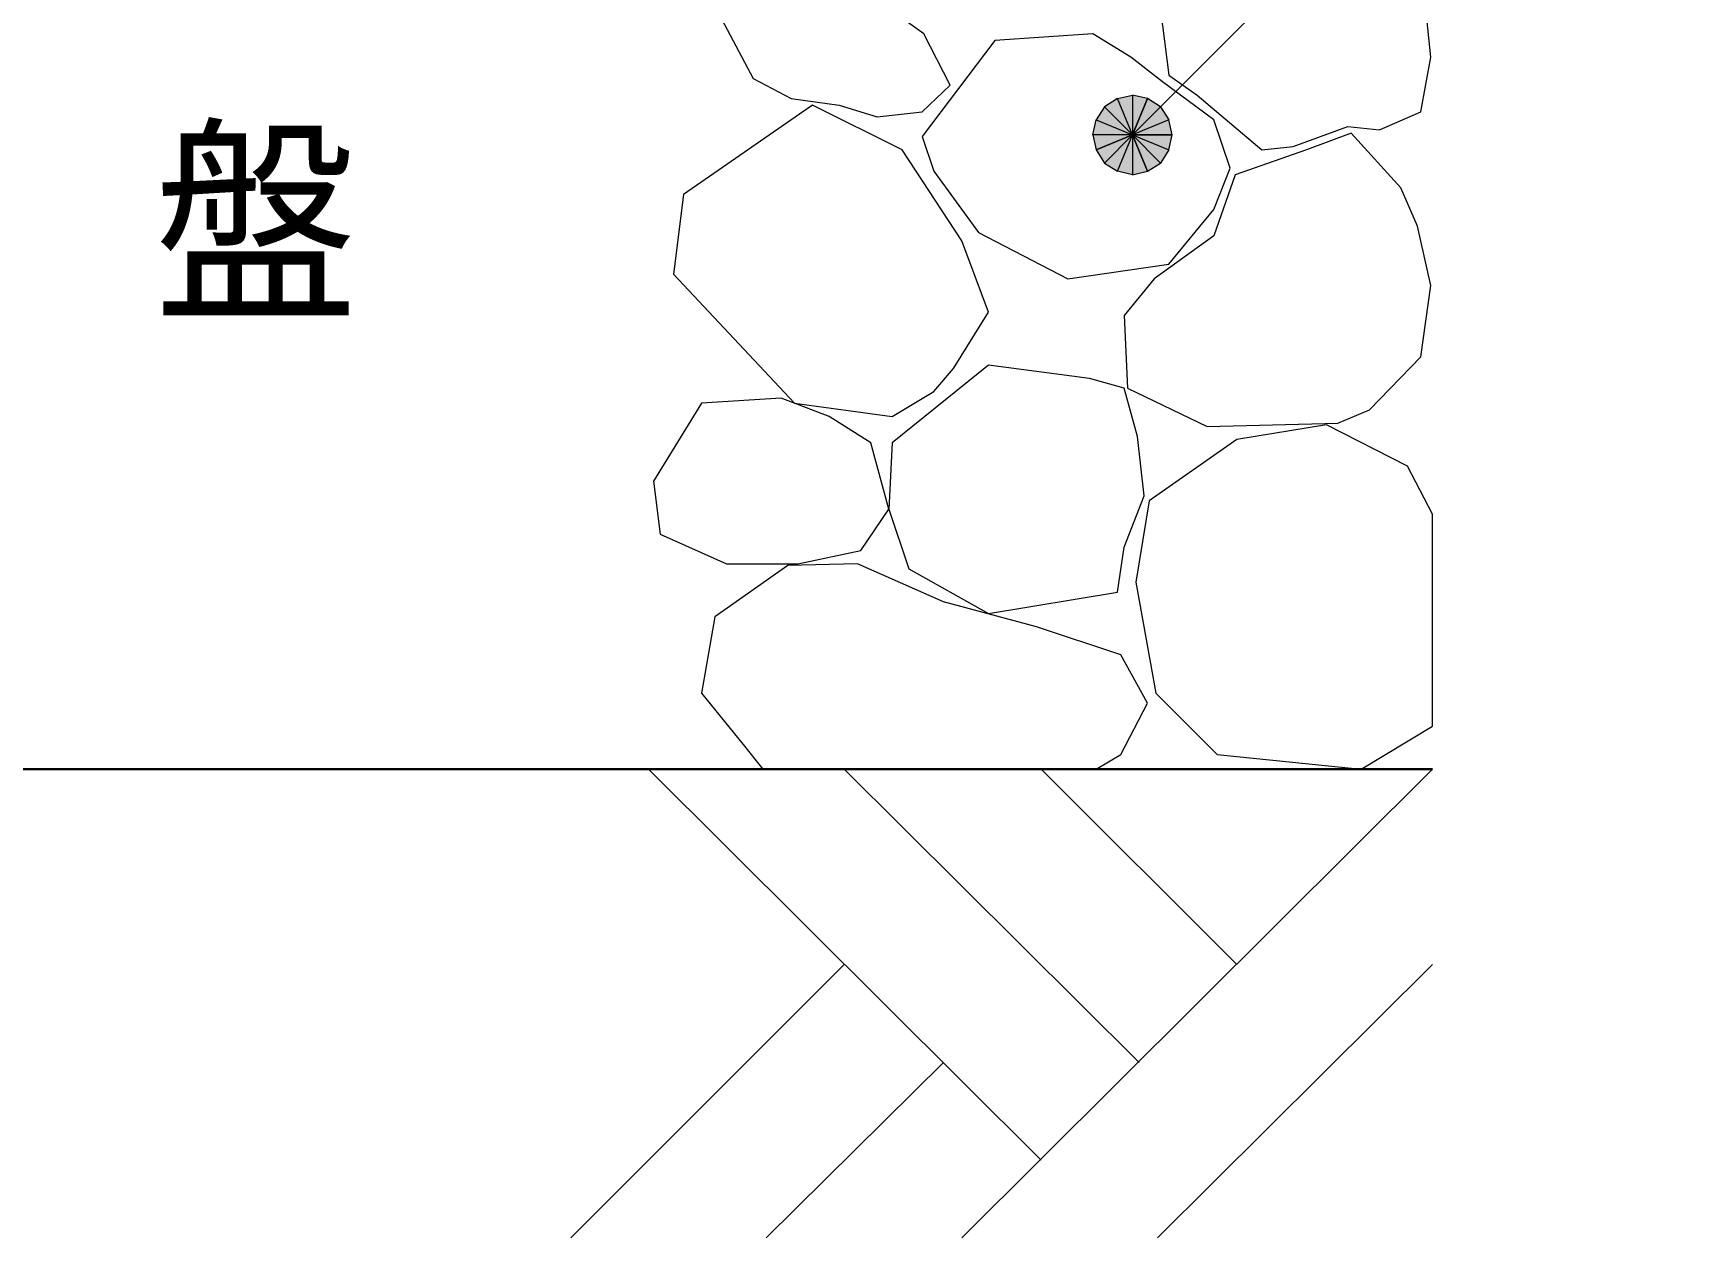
# Model space of a CAD drawing. Header units: millimetres. Extents: x 0 to 420, y 0 to 297.
# Drawn here: x 151.88 to 173, y 212.13 to 227.53 of the extents above; entities that cross this region are included whole.
import ezdxf
from ezdxf.enums import TextEntityAlignment as Align

# ---------------------------------------------------------------- set-up
doc = ezdxf.new("R2010")
doc.units = ezdxf.units.MM
doc.styles.add('kst32b', font='NotoSansJP-Variable.ttf')

msp = doc.modelspace()

# ---------------------------------------------------------------- hatches: boundary and pattern name
h = msp.add_hatch(color=7)
h.paths.add_polyline_path([(165.566, 226.589), (165.46, 226.42), (165.926, 226.229), (165.566, 226.589)])
h.paths.add_polyline_path([(165.46, 226.42), (165.926, 226.229), (165.418, 226.229), (165.46, 226.42)])
h.paths.add_polyline_path([(165.926, 226.229), (165.418, 226.229), (165.46, 226.039), (165.926, 226.229)])
h = msp.add_hatch(color=7)
h.paths.add_polyline_path([(166.116, 226.695), (165.926, 226.737), (165.926, 226.229), (166.116, 226.695)])
h.paths.add_polyline_path([(165.926, 226.737), (165.926, 226.229), (165.735, 226.695), (165.926, 226.737)])
h.paths.add_polyline_path([(165.926, 226.229), (165.735, 226.695), (165.566, 226.589), (165.926, 226.229)])
h = msp.add_hatch(color=7)
h.paths.add_polyline_path([(166.434, 226.229), (166.391, 226.42), (165.926, 226.229), (166.434, 226.229)])
h.paths.add_polyline_path([(166.391, 226.42), (165.926, 226.229), (166.285, 226.589), (166.391, 226.42)])
h.paths.add_polyline_path([(165.926, 226.229), (166.285, 226.589), (166.116, 226.695), (165.926, 226.229)])
msp.add_hatch(color=7).paths.add_polyline_path([(165.46, 226.039), (165.566, 225.87), (165.926, 226.229), (165.46, 226.039)])
h = msp.add_hatch(color=7)
h.paths.add_polyline_path([(165.566, 225.87), (165.735, 225.764), (165.926, 226.229), (165.566, 225.87)])
h.paths.add_polyline_path([(165.735, 225.764), (165.926, 226.229), (165.926, 225.721), (165.735, 225.764)])
h.paths.add_polyline_path([(165.926, 226.229), (165.926, 225.721), (166.116, 225.764), (165.926, 226.229)])
h = msp.add_hatch(color=7)
h.paths.add_polyline_path([(166.116, 225.764), (166.285, 225.87), (165.926, 226.229), (166.116, 225.764)])
h.paths.add_polyline_path([(166.285, 225.87), (165.926, 226.229), (166.391, 226.039), (166.285, 225.87)])
h.paths.add_polyline_path([(165.926, 226.229), (166.391, 226.039), (166.434, 226.229), (165.926, 226.229)])

# ---------------------------------------------------------------- linework, layer by layer
at = {"lineweight": 13}
for points in [[(165.926, 226.229), (172.995, 233.299)], [(165.46, 218.122), (165.777, 218.313), (166.116, 218.969), (165.777, 219.583), (164.698, 219.943), (163.512, 220.26), (162.412, 220.747), (161.523, 220.726), (160.592, 220.07), (160.422, 219.096), (160.951, 218.44), (161.205, 218.122)], [(159.745, 218.122), (164.761, 213.127)], [(162.243, 218.122), (166.01, 214.376)], [(169.757, 218.122), (163.745, 212.132)], [(164.761, 218.122), (167.259, 215.625)], [(162.243, 215.625), (158.75, 212.132)], [(166.243, 212.132), (169.757, 215.625)], [(163.512, 214.376), (161.248, 212.132)]]:
    msp.add_lwpolyline(points, dxfattribs=at)
for points in [[(168.677, 226.335), (169.079, 226.293), (169.609, 226.526), (169.736, 227.224), (169.651, 228.05), (169.693, 229.066), (169.439, 229.701), (168.91, 230.039), (167.767, 230.166), (167.047, 229.828), (166.518, 229.383), (166.158, 228.367), (166.307, 227.626), (166.391, 226.991), (166.751, 226.737), (167.577, 226.039), (167.979, 226.081)], [(162.179, 226.61), (162.666, 226.462), (163.237, 226.526), (163.597, 226.864), (163.259, 227.521), (162.496, 228.071), (161.608, 228.537), (160.909, 228.409), (160.676, 227.711), (161.078, 226.949), (161.565, 226.695)], [(166.391, 224.578), (166.963, 225.277), (167.174, 225.806), (166.963, 226.42), (166.307, 226.907), (165.904, 227.224), (165.418, 227.521), (164.169, 227.436), (163.237, 226.208), (163.386, 225.764), (163.957, 224.98), (165.1, 224.388)], [(163.386, 222.948), (163.64, 223.245), (164.084, 223.964), (163.745, 224.875), (162.983, 226.039), (161.84, 226.61), (160.189, 225.467), (160.062, 224.451), (161.608, 222.8), (162.856, 222.631)], [(168.55, 222.546), (168.952, 222.716), (169.609, 223.393), (169.736, 224.303), (169.566, 225.065), (169.354, 225.552), (168.72, 226.25), (168.148, 226.039), (167.238, 225.721), (166.963, 224.938), (166.201, 224.388), (165.82, 223.922), (165.862, 222.991), (166.878, 222.504)], [(165.82, 220.959), (166.074, 221.615), (165.989, 222.377), (165.82, 222.991), (165.375, 223.118), (164.084, 223.287), (162.856, 222.292), (162.814, 221.446), (163.068, 220.684), (164.084, 220.112), (165.735, 220.387)], [(161.65, 220.747), (162.454, 220.916), (162.814, 221.446), (162.581, 222.292), (162.052, 222.631), (161.438, 222.864), (160.422, 222.8), (159.808, 221.805), (159.893, 221.128), (160.74, 220.747)], [(169.757, 221.382), (169.439, 221.996), (168.402, 222.525), (167.259, 222.335), (166.137, 221.551), (165.968, 220.514), (166.222, 219.096), (167.005, 218.313), (168.846, 218.122), (169.757, 218.673)]]:
    msp.add_lwpolyline(points, close=True, dxfattribs=at)
at = {"lineweight": 0}
for points in [[(165.566, 226.589), (165.46, 226.42), (165.926, 226.229)], [(165.926, 226.229), (165.735, 226.695), (165.566, 226.589)], [(165.926, 226.737), (165.926, 226.229), (165.735, 226.695)], [(166.116, 226.695), (165.926, 226.737), (165.926, 226.229)], [(165.926, 226.229), (166.285, 226.589), (166.116, 226.695)], [(166.391, 226.42), (165.926, 226.229), (166.285, 226.589)], [(165.46, 226.42), (165.926, 226.229), (165.418, 226.229)], [(166.434, 226.229), (166.391, 226.42), (165.926, 226.229)], [(165.926, 226.229), (165.418, 226.229), (165.46, 226.039)], [(165.46, 226.039), (165.566, 225.87), (165.926, 226.229)], [(165.566, 225.87), (165.735, 225.764), (165.926, 226.229)], [(165.735, 225.764), (165.926, 226.229), (165.926, 225.721)], [(165.926, 226.229), (165.926, 225.721), (166.116, 225.764)], [(166.116, 225.764), (166.285, 225.87), (165.926, 226.229)], [(166.285, 225.87), (165.926, 226.229), (166.391, 226.039)], [(165.926, 226.229), (166.391, 226.039), (166.434, 226.229)]]:
    msp.add_lwpolyline(points, close=True, dxfattribs=at)
at = {"lineweight": 30}
msp.add_lwpolyline([(134.747, 218.122), (169.757, 218.122)], dxfattribs=at)

# ---------------------------------------------------------------- texts
at = {"style": 'kst32b'}
msp.add_text('路\u3000盤', height=2.0791, dxfattribs=at).set_placement((148.23, 224.07), (156.027, 224.07), align=Align.FIT)

doc.saveas('drawing.dxf')
